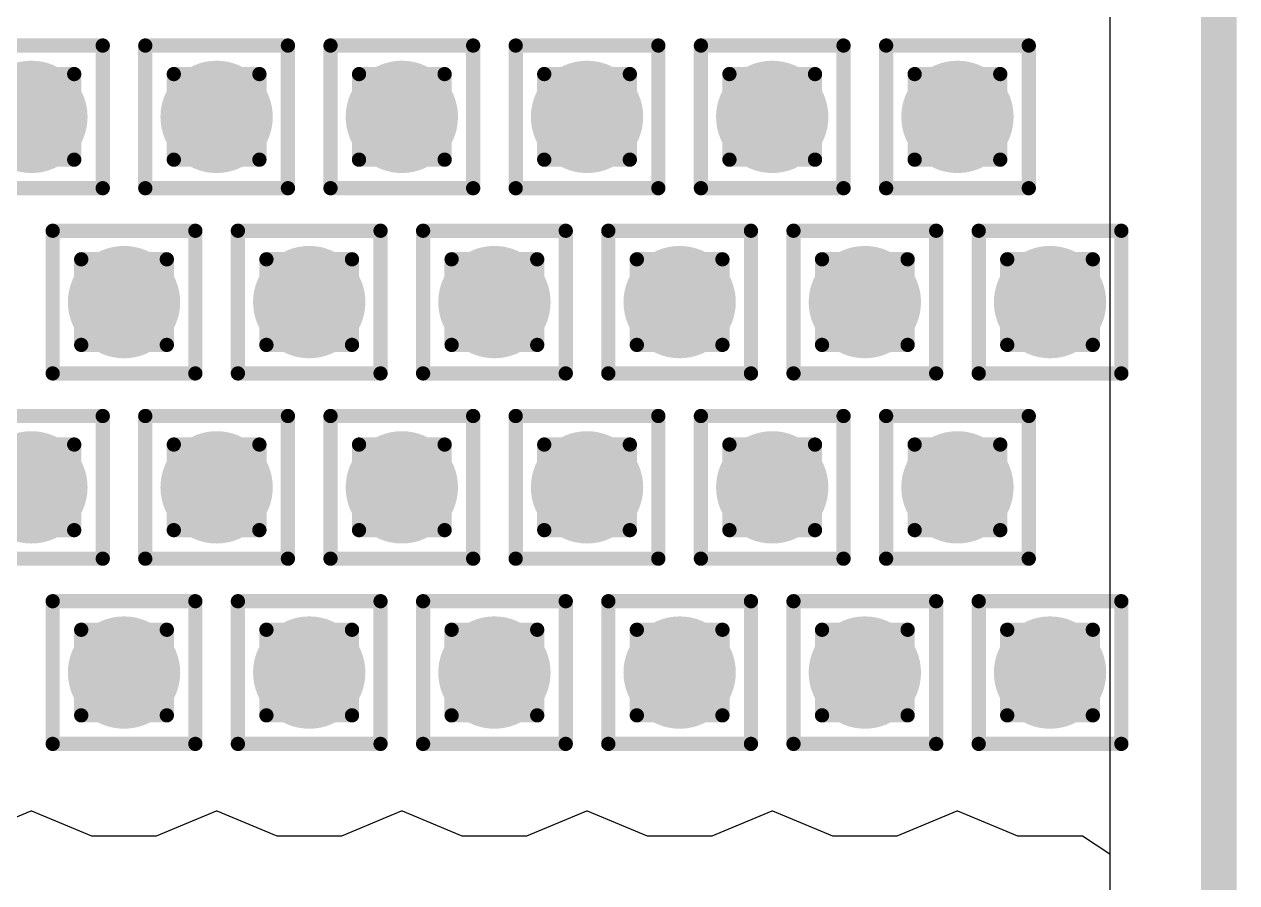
# Model space of a CAD drawing. Header units: inches. Extents: x -12 to 5357, y -8 to 5291.
# Drawn here: x 41.746 to 46.064, y 8.65 to 11.706 of the extents above; entities that cross this region are included whole.
import ezdxf

# ---------------------------------------------------------------- set-up
doc = ezdxf.new("R2010")
doc.units = ezdxf.units.IN
for name, color, linetype in [('Board Outline', 216, 'Continuous'), ('Bottom Layer', 5, 'Continuous'), ('Drill Drawing', 1, 'Continuous'), ('Ground', 16, 'Continuous'), ('Power', 76, 'Continuous'), ('Top Layer', 1, 'Continuous'), ('Via Holes', 16, 'Continuous')]:
    doc.layers.add(name, color=color, linetype=linetype)

msp = doc.modelspace()

# ---------------------------------------------------------------- hatches: boundary and pattern name
at = {"layer": 'Bottom Layer'}
h = msp.add_hatch(color=5, dxfattribs=at)
edge = h.paths.add_edge_path()
edge.add_arc((41.7713, 11.3767), 0.2, 0, 360)
h = msp.add_hatch(color=5, dxfattribs=at)
edge = h.paths.add_edge_path()
edge.add_arc((42.4308, 11.3767), 0.2, 0, 360)
h = msp.add_hatch(color=5, dxfattribs=at)
edge = h.paths.add_edge_path()
edge.add_arc((43.0904, 11.3767), 0.2, 0, 360)
h = msp.add_hatch(color=5, dxfattribs=at)
edge = h.paths.add_edge_path()
edge.add_arc((43.7499, 11.3767), 0.2, 0, 360)
h = msp.add_hatch(color=5, dxfattribs=at)
edge = h.paths.add_edge_path()
edge.add_arc((44.4094, 11.3767), 0.2, 0, 360)
h = msp.add_hatch(color=5, dxfattribs=at)
edge = h.paths.add_edge_path()
edge.add_arc((45.069, 11.3767), 0.2, 0, 360)
h = msp.add_hatch(color=5, dxfattribs=at)
edge = h.paths.add_edge_path()
edge.add_arc((42.1011, 10.7172), 0.2, 0, 360)
h = msp.add_hatch(color=5, dxfattribs=at)
edge = h.paths.add_edge_path()
edge.add_arc((42.7606, 10.7172), 0.2, 0, 360)
h = msp.add_hatch(color=5, dxfattribs=at)
edge = h.paths.add_edge_path()
edge.add_arc((43.4201, 10.7172), 0.2, 0, 360)
h = msp.add_hatch(color=5, dxfattribs=at)
edge = h.paths.add_edge_path()
edge.add_arc((44.0797, 10.7172), 0.2, 0, 360)
h = msp.add_hatch(color=5, dxfattribs=at)
edge = h.paths.add_edge_path()
edge.add_arc((44.7392, 10.7172), 0.2, 0, 360)
h = msp.add_hatch(color=5, dxfattribs=at)
edge = h.paths.add_edge_path()
edge.add_arc((45.3987, 10.7172), 0.2, 0, 360)
h = msp.add_hatch(color=5, dxfattribs=at)
edge = h.paths.add_edge_path()
edge.add_arc((41.7713, 10.0576), 0.2, 0, 360)
h = msp.add_hatch(color=5, dxfattribs=at)
edge = h.paths.add_edge_path()
edge.add_arc((42.4308, 10.0576), 0.2, 0, 360)
h = msp.add_hatch(color=5, dxfattribs=at)
edge = h.paths.add_edge_path()
edge.add_arc((43.0904, 10.0576), 0.2, 0, 360)
h = msp.add_hatch(color=5, dxfattribs=at)
edge = h.paths.add_edge_path()
edge.add_arc((43.7499, 10.0576), 0.2, 0, 360)
h = msp.add_hatch(color=5, dxfattribs=at)
edge = h.paths.add_edge_path()
edge.add_arc((44.4094, 10.0576), 0.2, 0, 360)
h = msp.add_hatch(color=5, dxfattribs=at)
edge = h.paths.add_edge_path()
edge.add_arc((45.069, 10.0576), 0.2, 0, 360)
h = msp.add_hatch(color=5, dxfattribs=at)
edge = h.paths.add_edge_path()
edge.add_arc((42.1011, 9.3981), 0.2, 0, 360)
h = msp.add_hatch(color=5, dxfattribs=at)
edge = h.paths.add_edge_path()
edge.add_arc((42.7606, 9.3981), 0.2, 0, 360)
h = msp.add_hatch(color=5, dxfattribs=at)
edge = h.paths.add_edge_path()
edge.add_arc((43.4201, 9.3981), 0.2, 0, 360)
h = msp.add_hatch(color=5, dxfattribs=at)
edge = h.paths.add_edge_path()
edge.add_arc((44.0797, 9.3981), 0.2, 0, 360)
h = msp.add_hatch(color=5, dxfattribs=at)
edge = h.paths.add_edge_path()
edge.add_arc((44.7392, 9.3981), 0.2, 0, 360)
h = msp.add_hatch(color=5, dxfattribs=at)
edge = h.paths.add_edge_path()
edge.add_arc((45.3987, 9.3981), 0.2, 0, 360)
at = {"layer": 'Ground'}
h = msp.add_hatch(color=16, dxfattribs=at)
edge = h.paths.add_edge_path()
edge.add_arc((41.7713, 11.3767), 0.2, 0, 360)
h = msp.add_hatch(color=16, dxfattribs=at)
edge = h.paths.add_edge_path()
edge.add_arc((42.4308, 11.3767), 0.2, 0, 360)
h = msp.add_hatch(color=16, dxfattribs=at)
edge = h.paths.add_edge_path()
edge.add_arc((43.0904, 11.3767), 0.2, 0, 360)
h = msp.add_hatch(color=16, dxfattribs=at)
edge = h.paths.add_edge_path()
edge.add_arc((43.7499, 11.3767), 0.2, 0, 360)
h = msp.add_hatch(color=16, dxfattribs=at)
edge = h.paths.add_edge_path()
edge.add_arc((44.4094, 11.3767), 0.2, 0, 360)
h = msp.add_hatch(color=16, dxfattribs=at)
edge = h.paths.add_edge_path()
edge.add_arc((45.069, 11.3767), 0.2, 0, 360)
h = msp.add_hatch(color=16, dxfattribs=at)
edge = h.paths.add_edge_path()
edge.add_arc((42.1011, 10.7172), 0.2, 0, 360)
h = msp.add_hatch(color=16, dxfattribs=at)
edge = h.paths.add_edge_path()
edge.add_arc((42.7606, 10.7172), 0.2, 0, 360)
h = msp.add_hatch(color=16, dxfattribs=at)
edge = h.paths.add_edge_path()
edge.add_arc((43.4201, 10.7172), 0.2, 0, 360)
h = msp.add_hatch(color=16, dxfattribs=at)
edge = h.paths.add_edge_path()
edge.add_arc((44.0797, 10.7172), 0.2, 0, 360)
h = msp.add_hatch(color=16, dxfattribs=at)
edge = h.paths.add_edge_path()
edge.add_arc((44.7392, 10.7172), 0.2, 0, 360)
h = msp.add_hatch(color=16, dxfattribs=at)
edge = h.paths.add_edge_path()
edge.add_arc((45.3987, 10.7172), 0.2, 0, 360)
h = msp.add_hatch(color=16, dxfattribs=at)
edge = h.paths.add_edge_path()
edge.add_arc((41.7713, 10.0576), 0.2, 0, 360)
h = msp.add_hatch(color=16, dxfattribs=at)
edge = h.paths.add_edge_path()
edge.add_arc((42.4308, 10.0576), 0.2, 0, 360)
h = msp.add_hatch(color=16, dxfattribs=at)
edge = h.paths.add_edge_path()
edge.add_arc((43.0904, 10.0576), 0.2, 0, 360)
h = msp.add_hatch(color=16, dxfattribs=at)
edge = h.paths.add_edge_path()
edge.add_arc((43.7499, 10.0576), 0.2, 0, 360)
h = msp.add_hatch(color=16, dxfattribs=at)
edge = h.paths.add_edge_path()
edge.add_arc((44.4094, 10.0576), 0.2, 0, 360)
h = msp.add_hatch(color=16, dxfattribs=at)
edge = h.paths.add_edge_path()
edge.add_arc((45.069, 10.0576), 0.2, 0, 360)
h = msp.add_hatch(color=16, dxfattribs=at)
edge = h.paths.add_edge_path()
edge.add_arc((42.1011, 9.3981), 0.2, 0, 360)
h = msp.add_hatch(color=16, dxfattribs=at)
edge = h.paths.add_edge_path()
edge.add_arc((42.7606, 9.3981), 0.2, 0, 360)
h = msp.add_hatch(color=16, dxfattribs=at)
edge = h.paths.add_edge_path()
edge.add_arc((43.4201, 9.3981), 0.2, 0, 360)
h = msp.add_hatch(color=16, dxfattribs=at)
edge = h.paths.add_edge_path()
edge.add_arc((44.0797, 9.3981), 0.2, 0, 360)
h = msp.add_hatch(color=16, dxfattribs=at)
edge = h.paths.add_edge_path()
edge.add_arc((44.7392, 9.3981), 0.2, 0, 360)
h = msp.add_hatch(color=16, dxfattribs=at)
edge = h.paths.add_edge_path()
edge.add_arc((45.3987, 9.3981), 0.2, 0, 360)
at = {"layer": 'Power'}
h = msp.add_hatch(color=76, dxfattribs=at)
edge = h.paths.add_edge_path()
edge.add_arc((41.7713, 11.3767), 0.2, 0, 360)
h = msp.add_hatch(color=76, dxfattribs=at)
edge = h.paths.add_edge_path()
edge.add_arc((42.4308, 11.3767), 0.2, 0, 360)
h = msp.add_hatch(color=76, dxfattribs=at)
edge = h.paths.add_edge_path()
edge.add_arc((43.0904, 11.3767), 0.2, 0, 360)
h = msp.add_hatch(color=76, dxfattribs=at)
edge = h.paths.add_edge_path()
edge.add_arc((43.7499, 11.3767), 0.2, 0, 360)
h = msp.add_hatch(color=76, dxfattribs=at)
edge = h.paths.add_edge_path()
edge.add_arc((44.4094, 11.3767), 0.2, 0, 360)
h = msp.add_hatch(color=76, dxfattribs=at)
edge = h.paths.add_edge_path()
edge.add_arc((45.069, 11.3767), 0.2, 0, 360)
h = msp.add_hatch(color=76, dxfattribs=at)
edge = h.paths.add_edge_path()
edge.add_arc((42.1011, 10.7172), 0.2, 0, 360)
h = msp.add_hatch(color=76, dxfattribs=at)
edge = h.paths.add_edge_path()
edge.add_arc((42.7606, 10.7172), 0.2, 0, 360)
h = msp.add_hatch(color=76, dxfattribs=at)
edge = h.paths.add_edge_path()
edge.add_arc((43.4201, 10.7172), 0.2, 0, 360)
h = msp.add_hatch(color=76, dxfattribs=at)
edge = h.paths.add_edge_path()
edge.add_arc((44.0797, 10.7172), 0.2, 0, 360)
h = msp.add_hatch(color=76, dxfattribs=at)
edge = h.paths.add_edge_path()
edge.add_arc((44.7392, 10.7172), 0.2, 0, 360)
h = msp.add_hatch(color=76, dxfattribs=at)
edge = h.paths.add_edge_path()
edge.add_arc((45.3987, 10.7172), 0.2, 0, 360)
h = msp.add_hatch(color=76, dxfattribs=at)
edge = h.paths.add_edge_path()
edge.add_arc((41.7713, 10.0576), 0.2, 0, 360)
h = msp.add_hatch(color=76, dxfattribs=at)
edge = h.paths.add_edge_path()
edge.add_arc((42.4308, 10.0576), 0.2, 0, 360)
h = msp.add_hatch(color=76, dxfattribs=at)
edge = h.paths.add_edge_path()
edge.add_arc((43.0904, 10.0576), 0.2, 0, 360)
h = msp.add_hatch(color=76, dxfattribs=at)
edge = h.paths.add_edge_path()
edge.add_arc((43.7499, 10.0576), 0.2, 0, 360)
h = msp.add_hatch(color=76, dxfattribs=at)
edge = h.paths.add_edge_path()
edge.add_arc((44.4094, 10.0576), 0.2, 0, 360)
h = msp.add_hatch(color=76, dxfattribs=at)
edge = h.paths.add_edge_path()
edge.add_arc((45.069, 10.0576), 0.2, 0, 360)
h = msp.add_hatch(color=76, dxfattribs=at)
edge = h.paths.add_edge_path()
edge.add_arc((42.1011, 9.3981), 0.2, 0, 360)
h = msp.add_hatch(color=76, dxfattribs=at)
edge = h.paths.add_edge_path()
edge.add_arc((42.7606, 9.3981), 0.2, 0, 360)
h = msp.add_hatch(color=76, dxfattribs=at)
edge = h.paths.add_edge_path()
edge.add_arc((43.4201, 9.3981), 0.2, 0, 360)
h = msp.add_hatch(color=76, dxfattribs=at)
edge = h.paths.add_edge_path()
edge.add_arc((44.0797, 9.3981), 0.2, 0, 360)
h = msp.add_hatch(color=76, dxfattribs=at)
edge = h.paths.add_edge_path()
edge.add_arc((44.7392, 9.3981), 0.2, 0, 360)
h = msp.add_hatch(color=76, dxfattribs=at)
edge = h.paths.add_edge_path()
edge.add_arc((45.3987, 9.3981), 0.2, 0, 360)
at = {"layer": 'Top Layer'}
h = msp.add_hatch(color=1, dxfattribs=at)
edge = h.paths.add_edge_path()
edge.add_arc((41.7713, 11.3767), 0.2, 0, 360)
h = msp.add_hatch(color=1, dxfattribs=at)
edge = h.paths.add_edge_path()
edge.add_arc((42.4308, 11.3767), 0.2, 0, 360)
h = msp.add_hatch(color=1, dxfattribs=at)
edge = h.paths.add_edge_path()
edge.add_arc((43.0904, 11.3767), 0.2, 0, 360)
h = msp.add_hatch(color=1, dxfattribs=at)
edge = h.paths.add_edge_path()
edge.add_arc((43.7499, 11.3767), 0.2, 0, 360)
h = msp.add_hatch(color=1, dxfattribs=at)
edge = h.paths.add_edge_path()
edge.add_arc((44.4094, 11.3767), 0.2, 0, 360)
h = msp.add_hatch(color=1, dxfattribs=at)
edge = h.paths.add_edge_path()
edge.add_arc((45.069, 11.3767), 0.2, 0, 360)
h = msp.add_hatch(color=1, dxfattribs=at)
edge = h.paths.add_edge_path()
edge.add_arc((42.1011, 10.7172), 0.2, 0, 360)
h = msp.add_hatch(color=1, dxfattribs=at)
edge = h.paths.add_edge_path()
edge.add_arc((42.7606, 10.7172), 0.2, 0, 360)
h = msp.add_hatch(color=1, dxfattribs=at)
edge = h.paths.add_edge_path()
edge.add_arc((43.4201, 10.7172), 0.2, 0, 360)
h = msp.add_hatch(color=1, dxfattribs=at)
edge = h.paths.add_edge_path()
edge.add_arc((44.0797, 10.7172), 0.2, 0, 360)
h = msp.add_hatch(color=1, dxfattribs=at)
edge = h.paths.add_edge_path()
edge.add_arc((44.7392, 10.7172), 0.2, 0, 360)
h = msp.add_hatch(color=1, dxfattribs=at)
edge = h.paths.add_edge_path()
edge.add_arc((45.3987, 10.7172), 0.2, 0, 360)
h = msp.add_hatch(color=1, dxfattribs=at)
edge = h.paths.add_edge_path()
edge.add_arc((41.7713, 10.0576), 0.2, 0, 360)
h = msp.add_hatch(color=1, dxfattribs=at)
edge = h.paths.add_edge_path()
edge.add_arc((42.4308, 10.0576), 0.2, 0, 360)
h = msp.add_hatch(color=1, dxfattribs=at)
edge = h.paths.add_edge_path()
edge.add_arc((43.0904, 10.0576), 0.2, 0, 360)
h = msp.add_hatch(color=1, dxfattribs=at)
edge = h.paths.add_edge_path()
edge.add_arc((43.7499, 10.0576), 0.2, 0, 360)
h = msp.add_hatch(color=1, dxfattribs=at)
edge = h.paths.add_edge_path()
edge.add_arc((44.4094, 10.0576), 0.2, 0, 360)
h = msp.add_hatch(color=1, dxfattribs=at)
edge = h.paths.add_edge_path()
edge.add_arc((45.069, 10.0576), 0.2, 0, 360)
h = msp.add_hatch(color=1, dxfattribs=at)
edge = h.paths.add_edge_path()
edge.add_arc((42.1011, 9.3981), 0.2, 0, 360)
h = msp.add_hatch(color=1, dxfattribs=at)
edge = h.paths.add_edge_path()
edge.add_arc((42.7606, 9.3981), 0.2, 0, 360)
h = msp.add_hatch(color=1, dxfattribs=at)
edge = h.paths.add_edge_path()
edge.add_arc((43.4201, 9.3981), 0.2, 0, 360)
h = msp.add_hatch(color=1, dxfattribs=at)
edge = h.paths.add_edge_path()
edge.add_arc((44.0797, 9.3981), 0.2, 0, 360)
h = msp.add_hatch(color=1, dxfattribs=at)
edge = h.paths.add_edge_path()
edge.add_arc((44.7392, 9.3981), 0.2, 0, 360)
h = msp.add_hatch(color=1, dxfattribs=at)
edge = h.paths.add_edge_path()
edge.add_arc((45.3987, 9.3981), 0.2, 0, 360)
at = {"layer": 'Via Holes'}
h = msp.add_hatch(color=7, dxfattribs=at)
edge = h.paths.add_edge_path()
edge.add_arc((41.7713, 11.3767), 0.1, 0, 360)
h = msp.add_hatch(color=7, dxfattribs=at)
edge = h.paths.add_edge_path()
edge.add_arc((42.4308, 11.3767), 0.1, 0, 360)
h = msp.add_hatch(color=7, dxfattribs=at)
edge = h.paths.add_edge_path()
edge.add_arc((43.0904, 11.3767), 0.1, 0, 360)
h = msp.add_hatch(color=7, dxfattribs=at)
edge = h.paths.add_edge_path()
edge.add_arc((43.7499, 11.3767), 0.1, 0, 360)
h = msp.add_hatch(color=7, dxfattribs=at)
edge = h.paths.add_edge_path()
edge.add_arc((44.4094, 11.3767), 0.1, 0, 360)
h = msp.add_hatch(color=7, dxfattribs=at)
edge = h.paths.add_edge_path()
edge.add_arc((45.069, 11.3767), 0.1, 0, 360)
h = msp.add_hatch(color=7, dxfattribs=at)
edge = h.paths.add_edge_path()
edge.add_arc((42.1011, 10.7172), 0.1, 0, 360)
h = msp.add_hatch(color=7, dxfattribs=at)
edge = h.paths.add_edge_path()
edge.add_arc((42.7606, 10.7172), 0.1, 0, 360)
h = msp.add_hatch(color=7, dxfattribs=at)
edge = h.paths.add_edge_path()
edge.add_arc((43.4201, 10.7172), 0.1, 0, 360)
h = msp.add_hatch(color=7, dxfattribs=at)
edge = h.paths.add_edge_path()
edge.add_arc((44.0797, 10.7172), 0.1, 0, 360)
h = msp.add_hatch(color=7, dxfattribs=at)
edge = h.paths.add_edge_path()
edge.add_arc((44.7392, 10.7172), 0.1, 0, 360)
h = msp.add_hatch(color=7, dxfattribs=at)
edge = h.paths.add_edge_path()
edge.add_arc((45.3987, 10.7172), 0.1, 0, 360)
h = msp.add_hatch(color=7, dxfattribs=at)
edge = h.paths.add_edge_path()
edge.add_arc((41.7713, 10.0576), 0.1, 0, 360)
h = msp.add_hatch(color=7, dxfattribs=at)
edge = h.paths.add_edge_path()
edge.add_arc((42.4308, 10.0576), 0.1, 0, 360)
h = msp.add_hatch(color=7, dxfattribs=at)
edge = h.paths.add_edge_path()
edge.add_arc((43.0904, 10.0576), 0.1, 0, 360)
h = msp.add_hatch(color=7, dxfattribs=at)
edge = h.paths.add_edge_path()
edge.add_arc((43.7499, 10.0576), 0.1, 0, 360)
h = msp.add_hatch(color=7, dxfattribs=at)
edge = h.paths.add_edge_path()
edge.add_arc((44.4094, 10.0576), 0.1, 0, 360)
h = msp.add_hatch(color=7, dxfattribs=at)
edge = h.paths.add_edge_path()
edge.add_arc((45.069, 10.0576), 0.1, 0, 360)
h = msp.add_hatch(color=7, dxfattribs=at)
edge = h.paths.add_edge_path()
edge.add_arc((42.1011, 9.3981), 0.1, 0, 360)
h = msp.add_hatch(color=7, dxfattribs=at)
edge = h.paths.add_edge_path()
edge.add_arc((42.7606, 9.3981), 0.1, 0, 360)
h = msp.add_hatch(color=7, dxfattribs=at)
edge = h.paths.add_edge_path()
edge.add_arc((43.4201, 9.3981), 0.1, 0, 360)
h = msp.add_hatch(color=7, dxfattribs=at)
edge = h.paths.add_edge_path()
edge.add_arc((44.0797, 9.3981), 0.1, 0, 360)
h = msp.add_hatch(color=7, dxfattribs=at)
edge = h.paths.add_edge_path()
edge.add_arc((44.7392, 9.3981), 0.1, 0, 360)
h = msp.add_hatch(color=7, dxfattribs=at)
edge = h.paths.add_edge_path()
edge.add_arc((45.3987, 9.3981), 0.1, 0, 360)

# ---------------------------------------------------------------- linework, layer by layer
at = {"layer": 'Board Outline', "const_width": 0.127}
msp.add_lwpolyline([(46.0001, -1.4599), (46.0001, 55.438)], dxfattribs=at)
at = {"layer": 'Bottom Layer'}
msp.add_line((45.6117, 13.8565), (45.6117, -1.4599), dxfattribs=at)
at = {"layer": 'Drill Drawing', "const_width": 0.0508}
for points in [[(41.5173, 11.6307), (42.0253, 11.6307)], [(42.0253, 11.1227), (42.0253, 11.6307)], [(42.1768, 11.6307), (42.6848, 11.6307)], [(42.1768, 11.1227), (42.1768, 11.6307)], [(42.6848, 11.1227), (42.6848, 11.6307)], [(42.8364, 11.6307), (43.3444, 11.6307)], [(42.8364, 11.1227), (42.8364, 11.6307)], [(43.3444, 11.1227), (43.3444, 11.6307)], [(43.4959, 11.6307), (44.0039, 11.6307)], [(43.4959, 11.1227), (43.4959, 11.6307)], [(44.0039, 11.1227), (44.0039, 11.6307)], [(44.1554, 11.6307), (44.6634, 11.6307)], [(44.1554, 11.1227), (44.1554, 11.6307)], [(44.6634, 11.1227), (44.6634, 11.6307)], [(44.815, 11.6307), (45.323, 11.6307)], [(44.815, 11.1227), (44.815, 11.6307)], [(45.323, 11.1227), (45.323, 11.6307)], [(41.6189, 11.5291), (41.9237, 11.5291)], [(41.9237, 11.2243), (41.9237, 11.5291)], [(42.2784, 11.5291), (42.5832, 11.5291)], [(42.2784, 11.2243), (42.2784, 11.5291)], [(42.5832, 11.2243), (42.5832, 11.5291)], [(42.938, 11.5291), (43.2428, 11.5291)], [(42.938, 11.2243), (42.938, 11.5291)], [(43.2428, 11.2243), (43.2428, 11.5291)], [(43.5975, 11.5291), (43.9023, 11.5291)], [(43.5975, 11.2243), (43.5975, 11.5291)], [(43.9023, 11.2243), (43.9023, 11.5291)], [(44.257, 11.5291), (44.5618, 11.5291)], [(44.257, 11.2243), (44.257, 11.5291)], [(44.5618, 11.2243), (44.5618, 11.5291)], [(44.9166, 11.5291), (45.2214, 11.5291)], [(44.9166, 11.2243), (44.9166, 11.5291)], [(45.2214, 11.2243), (45.2214, 11.5291)], [(41.6189, 11.2243), (41.9237, 11.2243)], [(42.2784, 11.2243), (42.5832, 11.2243)], [(42.938, 11.2243), (43.2428, 11.2243)], [(43.5975, 11.2243), (43.9023, 11.2243)], [(44.257, 11.2243), (44.5618, 11.2243)], [(44.9166, 11.2243), (45.2214, 11.2243)], [(41.5173, 11.1227), (42.0253, 11.1227)], [(42.1768, 11.1227), (42.6848, 11.1227)], [(42.8364, 11.1227), (43.3444, 11.1227)], [(43.4959, 11.1227), (44.0039, 11.1227)], [(44.1554, 11.1227), (44.6634, 11.1227)], [(44.815, 11.1227), (45.323, 11.1227)], [(41.8471, 10.9712), (42.3551, 10.9712)], [(41.8471, 10.4632), (41.8471, 10.9712)], [(42.3551, 10.4632), (42.3551, 10.9712)], [(42.5066, 10.9712), (43.0146, 10.9712)], [(42.5066, 10.4632), (42.5066, 10.9712)], [(43.0146, 10.4632), (43.0146, 10.9712)], [(43.1661, 10.9712), (43.6741, 10.9712)], [(43.1661, 10.4632), (43.1661, 10.9712)], [(43.6741, 10.4632), (43.6741, 10.9712)], [(43.8257, 10.9712), (44.3337, 10.9712)], [(43.8257, 10.4632), (43.8257, 10.9712)], [(44.3337, 10.4632), (44.3337, 10.9712)], [(44.4852, 10.9712), (44.9932, 10.9712)], [(44.4852, 10.4632), (44.4852, 10.9712)], [(44.9932, 10.4632), (44.9932, 10.9712)], [(45.1447, 10.9712), (45.6527, 10.9712)], [(45.1447, 10.4632), (45.1447, 10.9712)], [(45.6527, 10.4632), (45.6527, 10.9712)], [(41.9487, 10.8696), (42.2535, 10.8696)], [(41.9487, 10.5648), (41.9487, 10.8696)], [(42.2535, 10.5648), (42.2535, 10.8696)], [(42.6082, 10.8696), (42.913, 10.8696)], [(42.6082, 10.5648), (42.6082, 10.8696)], [(42.913, 10.5648), (42.913, 10.8696)], [(43.2677, 10.8696), (43.5725, 10.8696)], [(43.2677, 10.5648), (43.2677, 10.8696)], [(43.5725, 10.5648), (43.5725, 10.8696)], [(43.9273, 10.8696), (44.2321, 10.8696)], [(43.9273, 10.5648), (43.9273, 10.8696)], [(44.2321, 10.5648), (44.2321, 10.8696)], [(44.5868, 10.8696), (44.8916, 10.8696)], [(44.5868, 10.5648), (44.5868, 10.8696)], [(44.8916, 10.5648), (44.8916, 10.8696)], [(45.2463, 10.8696), (45.5511, 10.8696)], [(45.2463, 10.5648), (45.2463, 10.8696)], [(45.5511, 10.5648), (45.5511, 10.8696)], [(41.9487, 10.5648), (42.2535, 10.5648)], [(42.6082, 10.5648), (42.913, 10.5648)], [(43.2677, 10.5648), (43.5725, 10.5648)], [(43.9273, 10.5648), (44.2321, 10.5648)], [(44.5868, 10.5648), (44.8916, 10.5648)], [(45.2463, 10.5648), (45.5511, 10.5648)], [(41.8471, 10.4632), (42.3551, 10.4632)], [(42.5066, 10.4632), (43.0146, 10.4632)], [(43.1661, 10.4632), (43.6741, 10.4632)], [(43.8257, 10.4632), (44.3337, 10.4632)], [(44.4852, 10.4632), (44.9932, 10.4632)], [(45.1447, 10.4632), (45.6527, 10.4632)], [(41.5173, 10.3116), (42.0253, 10.3116)], [(42.0253, 9.8036), (42.0253, 10.3116)], [(42.1768, 10.3116), (42.6848, 10.3116)], [(42.1768, 9.8036), (42.1768, 10.3116)], [(42.6848, 9.8036), (42.6848, 10.3116)], [(42.8364, 10.3116), (43.3444, 10.3116)], [(42.8364, 9.8036), (42.8364, 10.3116)], [(43.3444, 9.8036), (43.3444, 10.3116)], [(43.4959, 10.3116), (44.0039, 10.3116)], [(43.4959, 9.8036), (43.4959, 10.3116)], [(44.0039, 9.8036), (44.0039, 10.3116)], [(44.1554, 10.3116), (44.6634, 10.3116)], [(44.1554, 9.8036), (44.1554, 10.3116)], [(44.6634, 9.8036), (44.6634, 10.3116)], [(44.815, 10.3116), (45.323, 10.3116)], [(44.815, 9.8036), (44.815, 10.3116)], [(45.323, 9.8036), (45.323, 10.3116)], [(41.6189, 10.21), (41.9237, 10.21)], [(41.9237, 9.9052), (41.9237, 10.21)], [(42.2784, 10.21), (42.5832, 10.21)], [(42.2784, 9.9052), (42.2784, 10.21)], [(42.5832, 9.9052), (42.5832, 10.21)], [(42.938, 10.21), (43.2428, 10.21)], [(42.938, 9.9052), (42.938, 10.21)], [(43.2428, 9.9052), (43.2428, 10.21)], [(43.5975, 10.21), (43.9023, 10.21)], [(43.5975, 9.9052), (43.5975, 10.21)], [(43.9023, 9.9052), (43.9023, 10.21)], [(44.257, 10.21), (44.5618, 10.21)], [(44.257, 9.9052), (44.257, 10.21)], [(44.5618, 9.9052), (44.5618, 10.21)], [(44.9166, 10.21), (45.2214, 10.21)], [(44.9166, 9.9052), (44.9166, 10.21)], [(45.2214, 9.9052), (45.2214, 10.21)], [(41.6189, 9.9052), (41.9237, 9.9052)], [(42.2784, 9.9052), (42.5832, 9.9052)], [(42.938, 9.9052), (43.2428, 9.9052)], [(43.5975, 9.9052), (43.9023, 9.9052)], [(44.257, 9.9052), (44.5618, 9.9052)], [(44.9166, 9.9052), (45.2214, 9.9052)], [(41.5173, 9.8036), (42.0253, 9.8036)], [(42.1768, 9.8036), (42.6848, 9.8036)], [(42.8364, 9.8036), (43.3444, 9.8036)], [(43.4959, 9.8036), (44.0039, 9.8036)], [(44.1554, 9.8036), (44.6634, 9.8036)], [(44.815, 9.8036), (45.323, 9.8036)], [(41.8471, 9.6521), (42.3551, 9.6521)], [(41.8471, 9.1441), (41.8471, 9.6521)], [(42.3551, 9.1441), (42.3551, 9.6521)], [(42.5066, 9.6521), (43.0146, 9.6521)], [(42.5066, 9.1441), (42.5066, 9.6521)], [(43.0146, 9.1441), (43.0146, 9.6521)], [(43.1661, 9.6521), (43.6741, 9.6521)], [(43.1661, 9.1441), (43.1661, 9.6521)], [(43.6741, 9.1441), (43.6741, 9.6521)], [(43.8257, 9.6521), (44.3337, 9.6521)], [(43.8257, 9.1441), (43.8257, 9.6521)], [(44.3337, 9.1441), (44.3337, 9.6521)], [(44.4852, 9.6521), (44.9932, 9.6521)], [(44.4852, 9.1441), (44.4852, 9.6521)], [(44.9932, 9.1441), (44.9932, 9.6521)], [(45.1447, 9.6521), (45.6527, 9.6521)], [(45.1447, 9.1441), (45.1447, 9.6521)], [(45.6527, 9.1441), (45.6527, 9.6521)], [(41.9487, 9.5505), (42.2535, 9.5505)], [(41.9487, 9.2457), (41.9487, 9.5505)], [(42.2535, 9.2457), (42.2535, 9.5505)], [(42.6082, 9.5505), (42.913, 9.5505)], [(42.6082, 9.2457), (42.6082, 9.5505)], [(42.913, 9.2457), (42.913, 9.5505)], [(43.2677, 9.5505), (43.5725, 9.5505)], [(43.2677, 9.2457), (43.2677, 9.5505)], [(43.5725, 9.2457), (43.5725, 9.5505)], [(43.9273, 9.5505), (44.2321, 9.5505)], [(43.9273, 9.2457), (43.9273, 9.5505)], [(44.2321, 9.2457), (44.2321, 9.5505)], [(44.5868, 9.5505), (44.8916, 9.5505)], [(44.5868, 9.2457), (44.5868, 9.5505)], [(44.8916, 9.2457), (44.8916, 9.5505)], [(45.2463, 9.5505), (45.5511, 9.5505)], [(45.2463, 9.2457), (45.2463, 9.5505)], [(45.5511, 9.2457), (45.5511, 9.5505)], [(41.9487, 9.2457), (42.2535, 9.2457)], [(42.6082, 9.2457), (42.913, 9.2457)], [(43.2677, 9.2457), (43.5725, 9.2457)], [(43.9273, 9.2457), (44.2321, 9.2457)], [(44.5868, 9.2457), (44.8916, 9.2457)], [(45.2463, 9.2457), (45.5511, 9.2457)], [(41.8471, 9.1441), (42.3551, 9.1441)], [(42.5066, 9.1441), (43.0146, 9.1441)], [(43.1661, 9.1441), (43.6741, 9.1441)], [(43.8257, 9.1441), (44.3337, 9.1441)], [(44.4852, 9.1441), (44.9932, 9.1441)], [(45.1447, 9.1441), (45.6527, 9.1441)]]:
    msp.add_lwpolyline(points, dxfattribs=at)
at = {"layer": 'Drill Drawing', "const_width": 0.0254}
for points in [[(42.0126, 11.6307, 1), (42.038, 11.6307, 1)], [(42.0126, 11.6307, 1), (42.038, 11.6307, 1)], [(42.1641, 11.6307, 1), (42.1895, 11.6307, 1)], [(42.1641, 11.6307, 1), (42.1895, 11.6307, 1)], [(42.6721, 11.6307, 1), (42.6975, 11.6307, 1)], [(42.6721, 11.6307, 1), (42.6975, 11.6307, 1)], [(42.8237, 11.6307, 1), (42.8491, 11.6307, 1)], [(42.8237, 11.6307, 1), (42.8491, 11.6307, 1)], [(43.3317, 11.6307, 1), (43.3571, 11.6307, 1)], [(43.3317, 11.6307, 1), (43.3571, 11.6307, 1)], [(43.4832, 11.6307, 1), (43.5086, 11.6307, 1)], [(43.4832, 11.6307, 1), (43.5086, 11.6307, 1)], [(43.9912, 11.6307, 1), (44.0166, 11.6307, 1)], [(43.9912, 11.6307, 1), (44.0166, 11.6307, 1)], [(44.1427, 11.6307, 1), (44.1681, 11.6307, 1)], [(44.1427, 11.6307, 1), (44.1681, 11.6307, 1)], [(44.6507, 11.6307, 1), (44.6761, 11.6307, 1)], [(44.6507, 11.6307, 1), (44.6761, 11.6307, 1)], [(44.8023, 11.6307, 1), (44.8277, 11.6307, 1)], [(44.8023, 11.6307, 1), (44.8277, 11.6307, 1)], [(45.3103, 11.6307, 1), (45.3357, 11.6307, 1)], [(45.3103, 11.6307, 1), (45.3357, 11.6307, 1)], [(41.911, 11.5291, 1), (41.9364, 11.5291, 1)], [(41.911, 11.5291, 1), (41.9364, 11.5291, 1)], [(42.2657, 11.5291, 1), (42.2911, 11.5291, 1)], [(42.2657, 11.5291, 1), (42.2911, 11.5291, 1)], [(42.5705, 11.5291, 1), (42.5959, 11.5291, 1)], [(42.5705, 11.5291, 1), (42.5959, 11.5291, 1)], [(42.9253, 11.5291, 1), (42.9507, 11.5291, 1)], [(42.9253, 11.5291, 1), (42.9507, 11.5291, 1)], [(43.2301, 11.5291, 1), (43.2555, 11.5291, 1)], [(43.2301, 11.5291, 1), (43.2555, 11.5291, 1)], [(43.5848, 11.5291, 1), (43.6102, 11.5291, 1)], [(43.5848, 11.5291, 1), (43.6102, 11.5291, 1)], [(43.8896, 11.5291, 1), (43.915, 11.5291, 1)], [(43.8896, 11.5291, 1), (43.915, 11.5291, 1)], [(44.2443, 11.5291, 1), (44.2697, 11.5291, 1)], [(44.2443, 11.5291, 1), (44.2697, 11.5291, 1)], [(44.5491, 11.5291, 1), (44.5745, 11.5291, 1)], [(44.5491, 11.5291, 1), (44.5745, 11.5291, 1)], [(44.9039, 11.5291, 1), (44.9293, 11.5291, 1)], [(44.9039, 11.5291, 1), (44.9293, 11.5291, 1)], [(45.2087, 11.5291, 1), (45.2341, 11.5291, 1)], [(45.2087, 11.5291, 1), (45.2341, 11.5291, 1)], [(41.911, 11.2243, 1), (41.9364, 11.2243, 1)], [(41.911, 11.2243, 1), (41.9364, 11.2243, 1)], [(42.2657, 11.2243, 1), (42.2911, 11.2243, 1)], [(42.2657, 11.2243, 1), (42.2911, 11.2243, 1)], [(42.5705, 11.2243, 1), (42.5959, 11.2243, 1)], [(42.5705, 11.2243, 1), (42.5959, 11.2243, 1)], [(42.9253, 11.2243, 1), (42.9507, 11.2243, 1)], [(42.9253, 11.2243, 1), (42.9507, 11.2243, 1)], [(43.2301, 11.2243, 1), (43.2555, 11.2243, 1)], [(43.2301, 11.2243, 1), (43.2555, 11.2243, 1)], [(43.5848, 11.2243, 1), (43.6102, 11.2243, 1)], [(43.5848, 11.2243, 1), (43.6102, 11.2243, 1)], [(43.8896, 11.2243, 1), (43.915, 11.2243, 1)], [(43.8896, 11.2243, 1), (43.915, 11.2243, 1)], [(44.2443, 11.2243, 1), (44.2697, 11.2243, 1)], [(44.2443, 11.2243, 1), (44.2697, 11.2243, 1)], [(44.5491, 11.2243, 1), (44.5745, 11.2243, 1)], [(44.5491, 11.2243, 1), (44.5745, 11.2243, 1)], [(44.9039, 11.2243, 1), (44.9293, 11.2243, 1)], [(44.9039, 11.2243, 1), (44.9293, 11.2243, 1)], [(45.2087, 11.2243, 1), (45.2341, 11.2243, 1)], [(45.2087, 11.2243, 1), (45.2341, 11.2243, 1)], [(42.0126, 11.1227, 1), (42.038, 11.1227, 1)], [(42.0126, 11.1227, 1), (42.038, 11.1227, 1)], [(42.1641, 11.1227, 1), (42.1895, 11.1227, 1)], [(42.1641, 11.1227, 1), (42.1895, 11.1227, 1)], [(42.6721, 11.1227, 1), (42.6975, 11.1227, 1)], [(42.6721, 11.1227, 1), (42.6975, 11.1227, 1)], [(42.8237, 11.1227, 1), (42.8491, 11.1227, 1)], [(42.8237, 11.1227, 1), (42.8491, 11.1227, 1)], [(43.3317, 11.1227, 1), (43.3571, 11.1227, 1)], [(43.3317, 11.1227, 1), (43.3571, 11.1227, 1)], [(43.4832, 11.1227, 1), (43.5086, 11.1227, 1)], [(43.4832, 11.1227, 1), (43.5086, 11.1227, 1)], [(43.9912, 11.1227, 1), (44.0166, 11.1227, 1)], [(43.9912, 11.1227, 1), (44.0166, 11.1227, 1)], [(44.1427, 11.1227, 1), (44.1681, 11.1227, 1)], [(44.1427, 11.1227, 1), (44.1681, 11.1227, 1)], [(44.6507, 11.1227, 1), (44.6761, 11.1227, 1)], [(44.6507, 11.1227, 1), (44.6761, 11.1227, 1)], [(44.8023, 11.1227, 1), (44.8277, 11.1227, 1)], [(44.8023, 11.1227, 1), (44.8277, 11.1227, 1)], [(45.3103, 11.1227, 1), (45.3357, 11.1227, 1)], [(45.3103, 11.1227, 1), (45.3357, 11.1227, 1)], [(41.8344, 10.9712, 1), (41.8598, 10.9712, 1)], [(41.8344, 10.9712, 1), (41.8598, 10.9712, 1)], [(42.3424, 10.9712, 1), (42.3678, 10.9712, 1)], [(42.3424, 10.9712, 1), (42.3678, 10.9712, 1)], [(42.4939, 10.9712, 1), (42.5193, 10.9712, 1)], [(42.4939, 10.9712, 1), (42.5193, 10.9712, 1)], [(43.0019, 10.9712, 1), (43.0273, 10.9712, 1)], [(43.0019, 10.9712, 1), (43.0273, 10.9712, 1)], [(43.1534, 10.9712, 1), (43.1788, 10.9712, 1)], [(43.1534, 10.9712, 1), (43.1788, 10.9712, 1)], [(43.6614, 10.9712, 1), (43.6868, 10.9712, 1)], [(43.6614, 10.9712, 1), (43.6868, 10.9712, 1)], [(43.813, 10.9712, 1), (43.8384, 10.9712, 1)], [(43.813, 10.9712, 1), (43.8384, 10.9712, 1)], [(44.321, 10.9712, 1), (44.3464, 10.9712, 1)], [(44.321, 10.9712, 1), (44.3464, 10.9712, 1)], [(44.4725, 10.9712, 1), (44.4979, 10.9712, 1)], [(44.4725, 10.9712, 1), (44.4979, 10.9712, 1)], [(44.9805, 10.9712, 1), (45.0059, 10.9712, 1)], [(44.9805, 10.9712, 1), (45.0059, 10.9712, 1)], [(45.132, 10.9712, 1), (45.1574, 10.9712, 1)], [(45.132, 10.9712, 1), (45.1574, 10.9712, 1)], [(45.64, 10.9712, 1), (45.6654, 10.9712, 1)], [(45.64, 10.9712, 1), (45.6654, 10.9712, 1)], [(41.936, 10.8696, 1), (41.9614, 10.8696, 1)], [(41.936, 10.8696, 1), (41.9614, 10.8696, 1)], [(42.2408, 10.8696, 1), (42.2662, 10.8696, 1)], [(42.2408, 10.8696, 1), (42.2662, 10.8696, 1)], [(42.5955, 10.8696, 1), (42.6209, 10.8696, 1)], [(42.5955, 10.8696, 1), (42.6209, 10.8696, 1)], [(42.9003, 10.8696, 1), (42.9257, 10.8696, 1)], [(42.9003, 10.8696, 1), (42.9257, 10.8696, 1)], [(43.255, 10.8696, 1), (43.2804, 10.8696, 1)], [(43.255, 10.8696, 1), (43.2804, 10.8696, 1)], [(43.5598, 10.8696, 1), (43.5852, 10.8696, 1)], [(43.5598, 10.8696, 1), (43.5852, 10.8696, 1)], [(43.9146, 10.8696, 1), (43.94, 10.8696, 1)], [(43.9146, 10.8696, 1), (43.94, 10.8696, 1)], [(44.2194, 10.8696, 1), (44.2448, 10.8696, 1)], [(44.2194, 10.8696, 1), (44.2448, 10.8696, 1)], [(44.5741, 10.8696, 1), (44.5995, 10.8696, 1)], [(44.5741, 10.8696, 1), (44.5995, 10.8696, 1)], [(44.8789, 10.8696, 1), (44.9043, 10.8696, 1)], [(44.8789, 10.8696, 1), (44.9043, 10.8696, 1)], [(45.2336, 10.8696, 1), (45.259, 10.8696, 1)], [(45.2336, 10.8696, 1), (45.259, 10.8696, 1)], [(45.5384, 10.8696, 1), (45.5638, 10.8696, 1)], [(45.5384, 10.8696, 1), (45.5638, 10.8696, 1)], [(41.936, 10.5648, 1), (41.9614, 10.5648, 1)], [(41.936, 10.5648, 1), (41.9614, 10.5648, 1)], [(42.2408, 10.5648, 1), (42.2662, 10.5648, 1)], [(42.2408, 10.5648, 1), (42.2662, 10.5648, 1)], [(42.5955, 10.5648, 1), (42.6209, 10.5648, 1)], [(42.5955, 10.5648, 1), (42.6209, 10.5648, 1)], [(42.9003, 10.5648, 1), (42.9257, 10.5648, 1)], [(42.9003, 10.5648, 1), (42.9257, 10.5648, 1)], [(43.255, 10.5648, 1), (43.2804, 10.5648, 1)], [(43.255, 10.5648, 1), (43.2804, 10.5648, 1)], [(43.5598, 10.5648, 1), (43.5852, 10.5648, 1)], [(43.5598, 10.5648, 1), (43.5852, 10.5648, 1)], [(43.9146, 10.5648, 1), (43.94, 10.5648, 1)], [(43.9146, 10.5648, 1), (43.94, 10.5648, 1)], [(44.2194, 10.5648, 1), (44.2448, 10.5648, 1)], [(44.2194, 10.5648, 1), (44.2448, 10.5648, 1)], [(44.5741, 10.5648, 1), (44.5995, 10.5648, 1)], [(44.5741, 10.5648, 1), (44.5995, 10.5648, 1)], [(44.8789, 10.5648, 1), (44.9043, 10.5648, 1)], [(44.8789, 10.5648, 1), (44.9043, 10.5648, 1)], [(45.2336, 10.5648, 1), (45.259, 10.5648, 1)], [(45.2336, 10.5648, 1), (45.259, 10.5648, 1)], [(45.5384, 10.5648, 1), (45.5638, 10.5648, 1)], [(45.5384, 10.5648, 1), (45.5638, 10.5648, 1)], [(41.8344, 10.4632, 1), (41.8598, 10.4632, 1)], [(41.8344, 10.4632, 1), (41.8598, 10.4632, 1)], [(42.3424, 10.4632, 1), (42.3678, 10.4632, 1)], [(42.3424, 10.4632, 1), (42.3678, 10.4632, 1)], [(42.4939, 10.4632, 1), (42.5193, 10.4632, 1)], [(42.4939, 10.4632, 1), (42.5193, 10.4632, 1)], [(43.0019, 10.4632, 1), (43.0273, 10.4632, 1)], [(43.0019, 10.4632, 1), (43.0273, 10.4632, 1)], [(43.1534, 10.4632, 1), (43.1788, 10.4632, 1)], [(43.1534, 10.4632, 1), (43.1788, 10.4632, 1)], [(43.6614, 10.4632, 1), (43.6868, 10.4632, 1)], [(43.6614, 10.4632, 1), (43.6868, 10.4632, 1)], [(43.813, 10.4632, 1), (43.8384, 10.4632, 1)], [(43.813, 10.4632, 1), (43.8384, 10.4632, 1)], [(44.321, 10.4632, 1), (44.3464, 10.4632, 1)], [(44.321, 10.4632, 1), (44.3464, 10.4632, 1)], [(44.4725, 10.4632, 1), (44.4979, 10.4632, 1)], [(44.4725, 10.4632, 1), (44.4979, 10.4632, 1)], [(44.9805, 10.4632, 1), (45.0059, 10.4632, 1)], [(44.9805, 10.4632, 1), (45.0059, 10.4632, 1)], [(45.132, 10.4632, 1), (45.1574, 10.4632, 1)], [(45.132, 10.4632, 1), (45.1574, 10.4632, 1)], [(45.64, 10.4632, 1), (45.6654, 10.4632, 1)], [(45.64, 10.4632, 1), (45.6654, 10.4632, 1)], [(42.0126, 10.3116, 1), (42.038, 10.3116, 1)], [(42.0126, 10.3116, 1), (42.038, 10.3116, 1)], [(42.1641, 10.3116, 1), (42.1895, 10.3116, 1)], [(42.1641, 10.3116, 1), (42.1895, 10.3116, 1)], [(42.6721, 10.3116, 1), (42.6975, 10.3116, 1)], [(42.6721, 10.3116, 1), (42.6975, 10.3116, 1)], [(42.8237, 10.3116, 1), (42.8491, 10.3116, 1)], [(42.8237, 10.3116, 1), (42.8491, 10.3116, 1)], [(43.3317, 10.3116, 1), (43.3571, 10.3116, 1)], [(43.3317, 10.3116, 1), (43.3571, 10.3116, 1)], [(43.4832, 10.3116, 1), (43.5086, 10.3116, 1)], [(43.4832, 10.3116, 1), (43.5086, 10.3116, 1)], [(43.9912, 10.3116, 1), (44.0166, 10.3116, 1)], [(43.9912, 10.3116, 1), (44.0166, 10.3116, 1)], [(44.1427, 10.3116, 1), (44.1681, 10.3116, 1)], [(44.1427, 10.3116, 1), (44.1681, 10.3116, 1)], [(44.6507, 10.3116, 1), (44.6761, 10.3116, 1)], [(44.6507, 10.3116, 1), (44.6761, 10.3116, 1)], [(44.8023, 10.3116, 1), (44.8277, 10.3116, 1)], [(44.8023, 10.3116, 1), (44.8277, 10.3116, 1)], [(45.3103, 10.3116, 1), (45.3357, 10.3116, 1)], [(45.3103, 10.3116, 1), (45.3357, 10.3116, 1)], [(41.911, 10.21, 1), (41.9364, 10.21, 1)], [(41.911, 10.21, 1), (41.9364, 10.21, 1)], [(42.2657, 10.21, 1), (42.2911, 10.21, 1)], [(42.2657, 10.21, 1), (42.2911, 10.21, 1)], [(42.5705, 10.21, 1), (42.5959, 10.21, 1)], [(42.5705, 10.21, 1), (42.5959, 10.21, 1)], [(42.9253, 10.21, 1), (42.9507, 10.21, 1)], [(42.9253, 10.21, 1), (42.9507, 10.21, 1)], [(43.2301, 10.21, 1), (43.2555, 10.21, 1)], [(43.2301, 10.21, 1), (43.2555, 10.21, 1)], [(43.5848, 10.21, 1), (43.6102, 10.21, 1)], [(43.5848, 10.21, 1), (43.6102, 10.21, 1)], [(43.8896, 10.21, 1), (43.915, 10.21, 1)], [(43.8896, 10.21, 1), (43.915, 10.21, 1)], [(44.2443, 10.21, 1), (44.2697, 10.21, 1)], [(44.2443, 10.21, 1), (44.2697, 10.21, 1)], [(44.5491, 10.21, 1), (44.5745, 10.21, 1)], [(44.5491, 10.21, 1), (44.5745, 10.21, 1)], [(44.9039, 10.21, 1), (44.9293, 10.21, 1)], [(44.9039, 10.21, 1), (44.9293, 10.21, 1)], [(45.2087, 10.21, 1), (45.2341, 10.21, 1)], [(45.2087, 10.21, 1), (45.2341, 10.21, 1)], [(41.911, 9.9052, 1), (41.9364, 9.9052, 1)], [(41.911, 9.9052, 1), (41.9364, 9.9052, 1)], [(42.2657, 9.9052, 1), (42.2911, 9.9052, 1)], [(42.2657, 9.9052, 1), (42.2911, 9.9052, 1)], [(42.5705, 9.9052, 1), (42.5959, 9.9052, 1)], [(42.5705, 9.9052, 1), (42.5959, 9.9052, 1)], [(42.9253, 9.9052, 1), (42.9507, 9.9052, 1)], [(42.9253, 9.9052, 1), (42.9507, 9.9052, 1)], [(43.2301, 9.9052, 1), (43.2555, 9.9052, 1)], [(43.2301, 9.9052, 1), (43.2555, 9.9052, 1)], [(43.5848, 9.9052, 1), (43.6102, 9.9052, 1)], [(43.5848, 9.9052, 1), (43.6102, 9.9052, 1)], [(43.8896, 9.9052, 1), (43.915, 9.9052, 1)], [(43.8896, 9.9052, 1), (43.915, 9.9052, 1)], [(44.2443, 9.9052, 1), (44.2697, 9.9052, 1)], [(44.2443, 9.9052, 1), (44.2697, 9.9052, 1)], [(44.5491, 9.9052, 1), (44.5745, 9.9052, 1)], [(44.5491, 9.9052, 1), (44.5745, 9.9052, 1)], [(44.9039, 9.9052, 1), (44.9293, 9.9052, 1)], [(44.9039, 9.9052, 1), (44.9293, 9.9052, 1)], [(45.2087, 9.9052, 1), (45.2341, 9.9052, 1)], [(45.2087, 9.9052, 1), (45.2341, 9.9052, 1)], [(42.0126, 9.8036, 1), (42.038, 9.8036, 1)], [(42.0126, 9.8036, 1), (42.038, 9.8036, 1)], [(42.1641, 9.8036, 1), (42.1895, 9.8036, 1)], [(42.1641, 9.8036, 1), (42.1895, 9.8036, 1)], [(42.6721, 9.8036, 1), (42.6975, 9.8036, 1)], [(42.6721, 9.8036, 1), (42.6975, 9.8036, 1)], [(42.8237, 9.8036, 1), (42.8491, 9.8036, 1)], [(42.8237, 9.8036, 1), (42.8491, 9.8036, 1)], [(43.3317, 9.8036, 1), (43.3571, 9.8036, 1)], [(43.3317, 9.8036, 1), (43.3571, 9.8036, 1)], [(43.4832, 9.8036, 1), (43.5086, 9.8036, 1)], [(43.4832, 9.8036, 1), (43.5086, 9.8036, 1)], [(43.9912, 9.8036, 1), (44.0166, 9.8036, 1)], [(43.9912, 9.8036, 1), (44.0166, 9.8036, 1)], [(44.1427, 9.8036, 1), (44.1681, 9.8036, 1)], [(44.1427, 9.8036, 1), (44.1681, 9.8036, 1)], [(44.6507, 9.8036, 1), (44.6761, 9.8036, 1)], [(44.6507, 9.8036, 1), (44.6761, 9.8036, 1)], [(44.8023, 9.8036, 1), (44.8277, 9.8036, 1)], [(44.8023, 9.8036, 1), (44.8277, 9.8036, 1)], [(45.3103, 9.8036, 1), (45.3357, 9.8036, 1)], [(45.3103, 9.8036, 1), (45.3357, 9.8036, 1)], [(41.8344, 9.6521, 1), (41.8598, 9.6521, 1)], [(41.8344, 9.6521, 1), (41.8598, 9.6521, 1)], [(42.3424, 9.6521, 1), (42.3678, 9.6521, 1)], [(42.3424, 9.6521, 1), (42.3678, 9.6521, 1)], [(42.4939, 9.6521, 1), (42.5193, 9.6521, 1)], [(42.4939, 9.6521, 1), (42.5193, 9.6521, 1)], [(43.0019, 9.6521, 1), (43.0273, 9.6521, 1)], [(43.0019, 9.6521, 1), (43.0273, 9.6521, 1)], [(43.1534, 9.6521, 1), (43.1788, 9.6521, 1)], [(43.1534, 9.6521, 1), (43.1788, 9.6521, 1)], [(43.6614, 9.6521, 1), (43.6868, 9.6521, 1)], [(43.6614, 9.6521, 1), (43.6868, 9.6521, 1)], [(43.813, 9.6521, 1), (43.8384, 9.6521, 1)], [(43.813, 9.6521, 1), (43.8384, 9.6521, 1)], [(44.321, 9.6521, 1), (44.3464, 9.6521, 1)], [(44.321, 9.6521, 1), (44.3464, 9.6521, 1)], [(44.4725, 9.6521, 1), (44.4979, 9.6521, 1)], [(44.4725, 9.6521, 1), (44.4979, 9.6521, 1)], [(44.9805, 9.6521, 1), (45.0059, 9.6521, 1)], [(44.9805, 9.6521, 1), (45.0059, 9.6521, 1)], [(45.132, 9.6521, 1), (45.1574, 9.6521, 1)], [(45.132, 9.6521, 1), (45.1574, 9.6521, 1)], [(45.64, 9.6521, 1), (45.6654, 9.6521, 1)], [(45.64, 9.6521, 1), (45.6654, 9.6521, 1)], [(41.936, 9.5505, 1), (41.9614, 9.5505, 1)], [(41.936, 9.5505, 1), (41.9614, 9.5505, 1)], [(42.2408, 9.5505, 1), (42.2662, 9.5505, 1)], [(42.2408, 9.5505, 1), (42.2662, 9.5505, 1)], [(42.5955, 9.5505, 1), (42.6209, 9.5505, 1)], [(42.5955, 9.5505, 1), (42.6209, 9.5505, 1)], [(42.9003, 9.5505, 1), (42.9257, 9.5505, 1)], [(42.9003, 9.5505, 1), (42.9257, 9.5505, 1)], [(43.255, 9.5505, 1), (43.2804, 9.5505, 1)], [(43.255, 9.5505, 1), (43.2804, 9.5505, 1)], [(43.5598, 9.5505, 1), (43.5852, 9.5505, 1)], [(43.5598, 9.5505, 1), (43.5852, 9.5505, 1)], [(43.9146, 9.5505, 1), (43.94, 9.5505, 1)], [(43.9146, 9.5505, 1), (43.94, 9.5505, 1)], [(44.2194, 9.5505, 1), (44.2448, 9.5505, 1)], [(44.2194, 9.5505, 1), (44.2448, 9.5505, 1)], [(44.5741, 9.5505, 1), (44.5995, 9.5505, 1)], [(44.5741, 9.5505, 1), (44.5995, 9.5505, 1)], [(44.8789, 9.5505, 1), (44.9043, 9.5505, 1)], [(44.8789, 9.5505, 1), (44.9043, 9.5505, 1)], [(45.2336, 9.5505, 1), (45.259, 9.5505, 1)], [(45.2336, 9.5505, 1), (45.259, 9.5505, 1)], [(45.5384, 9.5505, 1), (45.5638, 9.5505, 1)], [(45.5384, 9.5505, 1), (45.5638, 9.5505, 1)], [(41.936, 9.2457, 1), (41.9614, 9.2457, 1)], [(41.936, 9.2457, 1), (41.9614, 9.2457, 1)], [(42.2408, 9.2457, 1), (42.2662, 9.2457, 1)], [(42.2408, 9.2457, 1), (42.2662, 9.2457, 1)], [(42.5955, 9.2457, 1), (42.6209, 9.2457, 1)], [(42.5955, 9.2457, 1), (42.6209, 9.2457, 1)], [(42.9003, 9.2457, 1), (42.9257, 9.2457, 1)], [(42.9003, 9.2457, 1), (42.9257, 9.2457, 1)], [(43.255, 9.2457, 1), (43.2804, 9.2457, 1)], [(43.255, 9.2457, 1), (43.2804, 9.2457, 1)], [(43.5598, 9.2457, 1), (43.5852, 9.2457, 1)], [(43.5598, 9.2457, 1), (43.5852, 9.2457, 1)], [(43.9146, 9.2457, 1), (43.94, 9.2457, 1)], [(43.9146, 9.2457, 1), (43.94, 9.2457, 1)], [(44.2194, 9.2457, 1), (44.2448, 9.2457, 1)], [(44.2194, 9.2457, 1), (44.2448, 9.2457, 1)], [(44.5741, 9.2457, 1), (44.5995, 9.2457, 1)], [(44.5741, 9.2457, 1), (44.5995, 9.2457, 1)], [(44.8789, 9.2457, 1), (44.9043, 9.2457, 1)], [(44.8789, 9.2457, 1), (44.9043, 9.2457, 1)], [(45.2336, 9.2457, 1), (45.259, 9.2457, 1)], [(45.2336, 9.2457, 1), (45.259, 9.2457, 1)], [(45.5384, 9.2457, 1), (45.5638, 9.2457, 1)], [(45.5384, 9.2457, 1), (45.5638, 9.2457, 1)], [(41.8344, 9.1441, 1), (41.8598, 9.1441, 1)], [(41.8344, 9.1441, 1), (41.8598, 9.1441, 1)], [(42.3424, 9.1441, 1), (42.3678, 9.1441, 1)], [(42.3424, 9.1441, 1), (42.3678, 9.1441, 1)], [(42.4939, 9.1441, 1), (42.5193, 9.1441, 1)], [(42.4939, 9.1441, 1), (42.5193, 9.1441, 1)], [(43.0019, 9.1441, 1), (43.0273, 9.1441, 1)], [(43.0019, 9.1441, 1), (43.0273, 9.1441, 1)], [(43.1534, 9.1441, 1), (43.1788, 9.1441, 1)], [(43.1534, 9.1441, 1), (43.1788, 9.1441, 1)], [(43.6614, 9.1441, 1), (43.6868, 9.1441, 1)], [(43.6614, 9.1441, 1), (43.6868, 9.1441, 1)], [(43.813, 9.1441, 1), (43.8384, 9.1441, 1)], [(43.813, 9.1441, 1), (43.8384, 9.1441, 1)], [(44.321, 9.1441, 1), (44.3464, 9.1441, 1)], [(44.321, 9.1441, 1), (44.3464, 9.1441, 1)], [(44.4725, 9.1441, 1), (44.4979, 9.1441, 1)], [(44.4725, 9.1441, 1), (44.4979, 9.1441, 1)], [(44.9805, 9.1441, 1), (45.0059, 9.1441, 1)], [(44.9805, 9.1441, 1), (45.0059, 9.1441, 1)], [(45.132, 9.1441, 1), (45.1574, 9.1441, 1)], [(45.132, 9.1441, 1), (45.1574, 9.1441, 1)], [(45.64, 9.1441, 1), (45.6654, 9.1441, 1)], [(45.64, 9.1441, 1), (45.6654, 9.1441, 1)]]:
    msp.add_lwpolyline(points, format="xyb", close=True, dxfattribs=at)
at = {"layer": 'Ground'}
msp.add_line((45.6117, 13.8565), (45.6117, -1.4599), dxfattribs=at)
at = {"layer": 'Power'}
for p, q in [((41.5571, 8.8171), (41.7707, 8.9056)), ((41.7707, 8.9056), (41.7713, 8.9062)), ((41.7713, 8.9062), (41.772, 8.9056)), ((41.772, 8.9056), (41.9855, 8.8171)), ((42.2166, 8.8171), (42.4302, 8.9056)), ((42.4302, 8.9056), (42.4308, 8.9062)), ((42.4308, 8.9062), (42.4315, 8.9056)), ((42.4315, 8.9056), (42.645, 8.8171)), ((42.8762, 8.8171), (43.0897, 8.9056)), ((43.0897, 8.9056), (43.0904, 8.9062)), ((43.0904, 8.9062), (43.091, 8.9056)), ((43.091, 8.9056), (43.3046, 8.8171)), ((43.5357, 8.8171), (43.7493, 8.9056)), ((43.7493, 8.9056), (43.7499, 8.9062)), ((43.7499, 8.9062), (43.7506, 8.9056)), ((43.7506, 8.9056), (43.9641, 8.8171)), ((44.1952, 8.8171), (44.4088, 8.9056)), ((44.4088, 8.9056), (44.4094, 8.9062)), ((44.4094, 8.9062), (44.4101, 8.9056)), ((44.4101, 8.9056), (44.6236, 8.8171)), ((44.8548, 8.8171), (45.0683, 8.9056)), ((45.0683, 8.9056), (45.069, 8.9062)), ((45.069, 8.9062), (45.0696, 8.9056)), ((45.0696, 8.9056), (45.2832, 8.8171)), ((41.9855, 8.8171), (42.2166, 8.8171)), ((42.645, 8.8171), (42.8762, 8.8171)), ((43.3046, 8.8171), (43.5357, 8.8171)), ((43.9641, 8.8171), (44.1952, 8.8171)), ((44.6236, 8.8171), (44.8548, 8.8171)), ((45.2832, 8.8171), (45.5143, 8.8171)), ((45.5143, 8.8171), (45.6117, 8.7521)), ((45.6117, 8.7521), (45.6117, -1.4599))]:
    msp.add_line(p, q, dxfattribs=at)
at = {"layer": 'Top Layer'}
msp.add_line((45.6117, 13.8565), (45.6117, -1.4599), dxfattribs=at)

doc.saveas('drawing.dxf')
